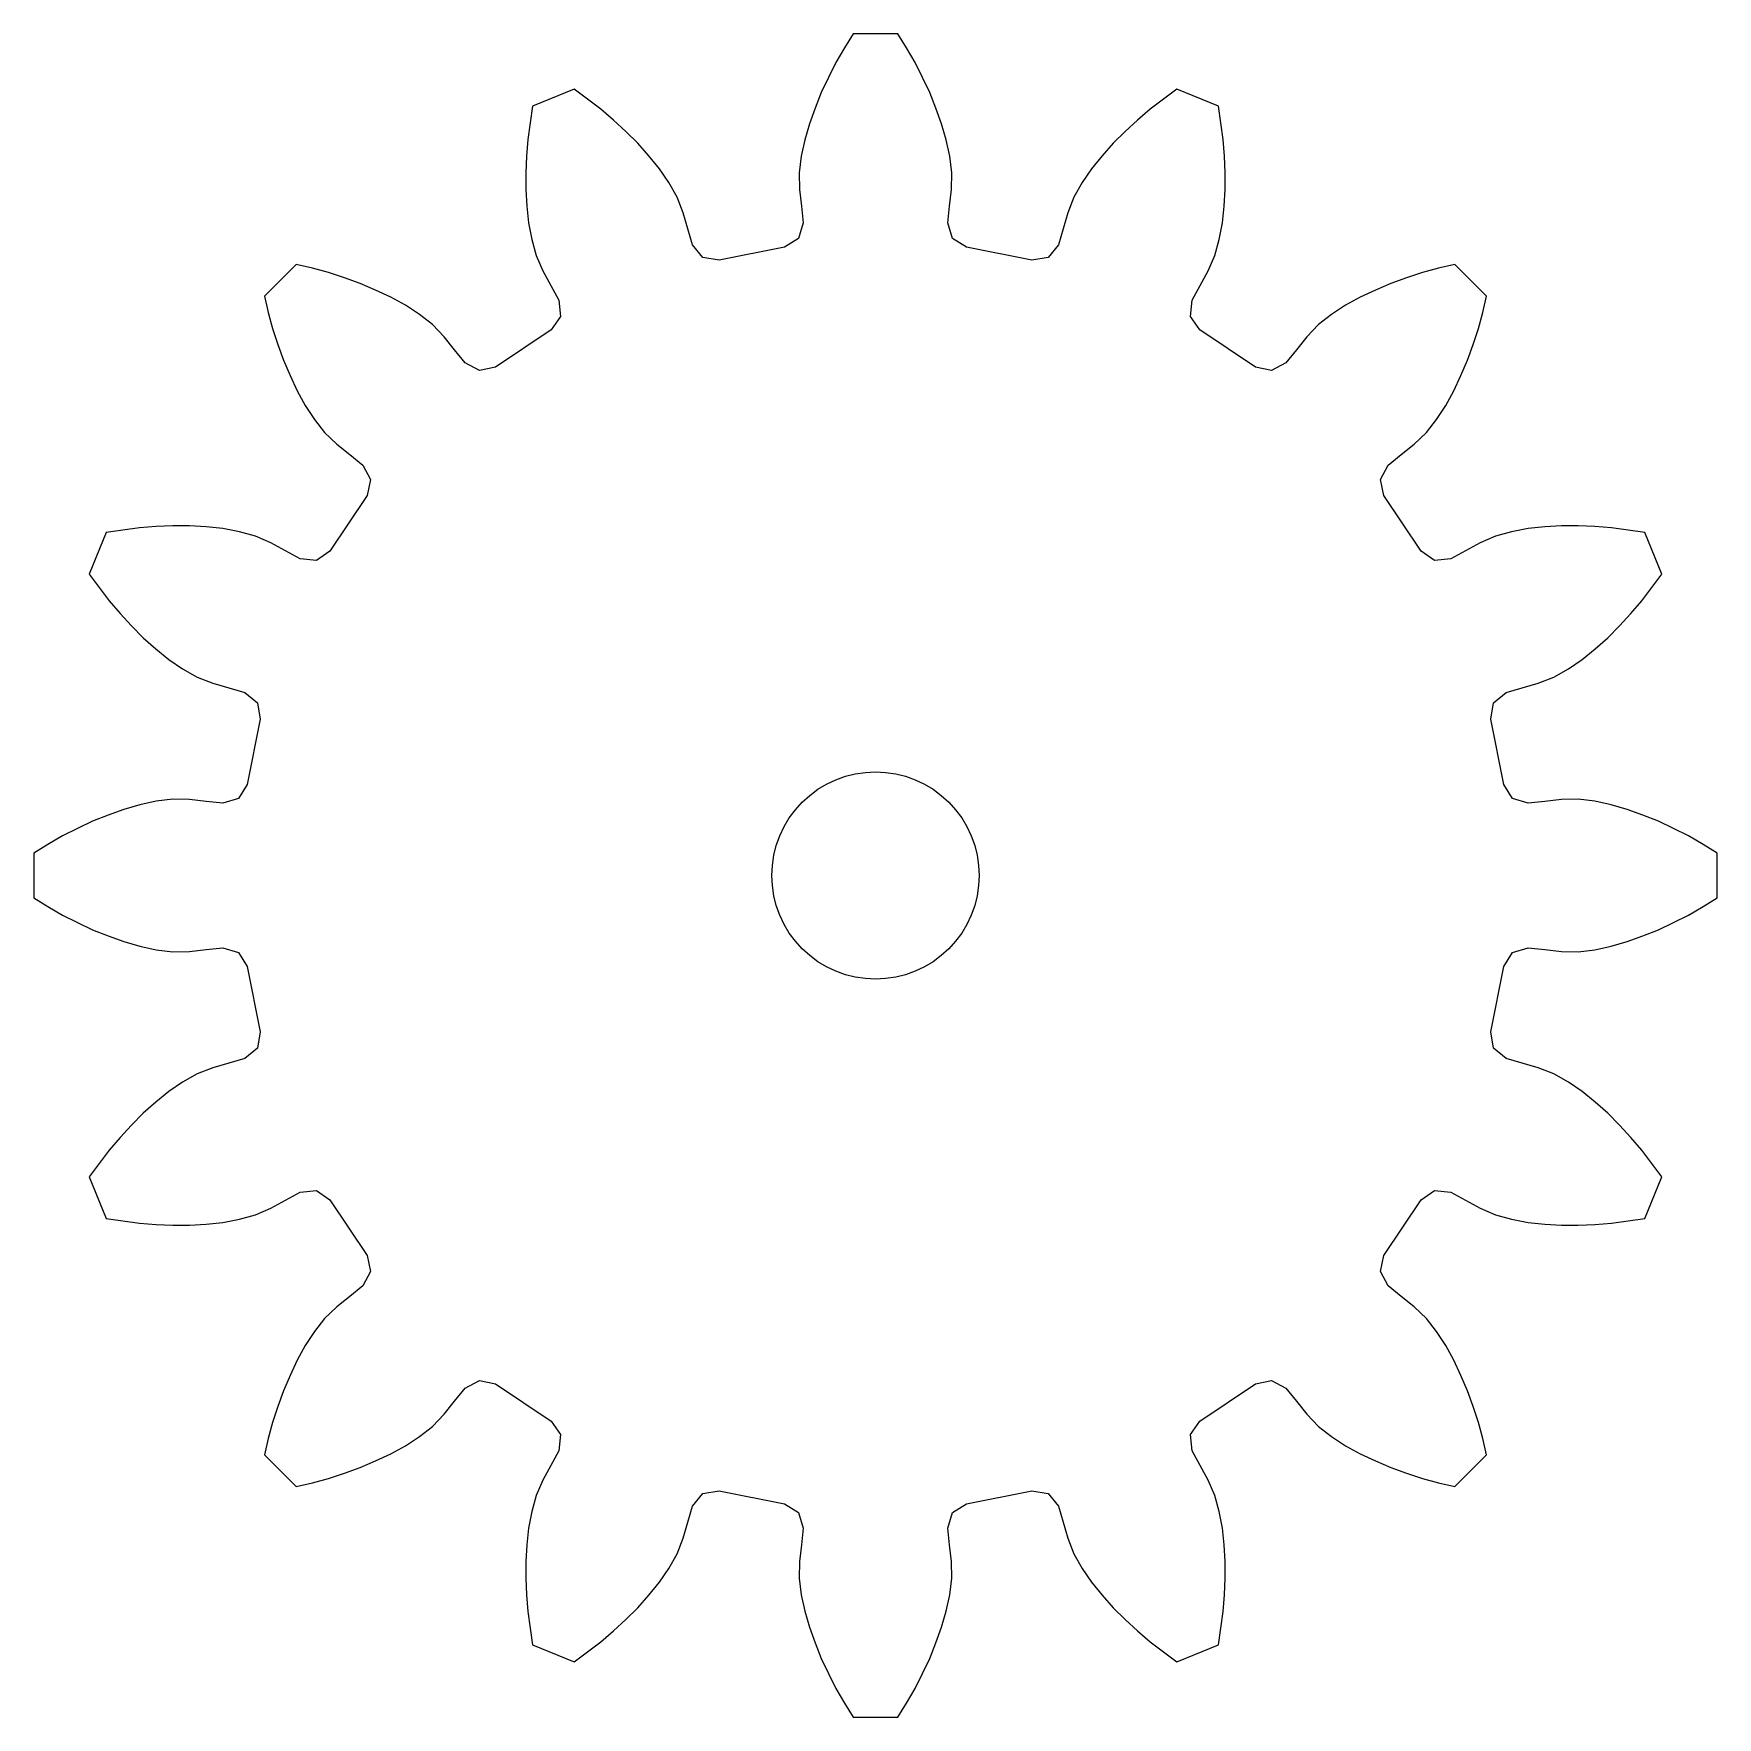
# Model space of a CAD drawing. Header units: millimetres. Extents: x -11.4 to 11.4, y -11.4 to 11.4.
import ezdxf

# ---------------------------------------------------------------- set-up
doc = ezdxf.new("R2010")
doc.units = ezdxf.units.MM
doc.layers.add('CUT', color=1, linetype='Continuous')

msp = doc.modelspace()

# ---------------------------------------------------------------- linework, layer by layer
at = {"layer": 'CUT'}
for points in [[(0.4205, -11.1781), (0.5338, -10.9825), (0.6359, -10.7807), (0.7329, -10.5765), (0.8168, -10.3666), (0.8927, -10.1537), (0.9559, -9.9365), (1.0027, -9.7154), (1.0318, -9.4913), (1.026, -9.2657), (1.0011, -9.041), (0.9774, -8.8162), (1.0405, -8.6047), (1.227, -8.4862), (2.1138, -8.3098), (2.3315, -8.3479), (2.4708, -8.5191), (2.5349, -8.7359), (2.5979, -8.953), (2.6789, -9.1637), (2.7915, -9.3595), (2.9194, -9.546), (3.0608, -9.7224), (3.2124, -9.8901), (3.3704, -10.0518), (3.5381, -10.2034), (3.7096, -10.3508), (3.8891, -10.4882), (4.072, -10.6212), (4.631, -10.3896), (4.6662, -10.1663), (4.696, -9.9422), (4.7131, -9.7167), (4.7245, -9.4909), (4.7218, -9.2649), (4.7104, -9.0391), (4.6857, -8.8144), (4.6443, -8.5921), (4.5854, -8.374), (4.4937, -8.1678), (4.3847, -7.9697), (4.2768, -7.7711), (4.2542, -7.5515), (4.3812, -7.3706), (5.133, -6.8683), (5.3487, -6.8202), (5.5429, -6.9251), (5.685, -7.1008), (5.8263, -7.2773), (5.9818, -7.4409), (6.1608, -7.5788), (6.3503, -7.7021), (6.5484, -7.811), (6.7527, -7.9079), (6.9605, -7.9969), (7.1735, -8.0727), (7.3883, -8.1433), (7.6067, -8.2015), (7.8266, -8.2544), (8.2544, -7.8266), (8.2015, -7.6067), (8.1433, -7.3883), (8.0727, -7.1735), (7.9969, -6.9605), (7.9079, -6.7527), (7.811, -6.5484), (7.7021, -6.3503), (7.5788, -6.1608), (7.4409, -5.9818), (7.2773, -5.8263), (7.1008, -5.685), (6.9251, -5.5429), (6.8202, -5.3487), (6.8683, -5.133), (7.3706, -4.3812), (7.5515, -4.2542), (7.7711, -4.2768), (7.9697, -4.3847), (8.1678, -4.4937), (8.374, -4.5854), (8.5921, -4.6443), (8.8144, -4.6857), (9.0391, -4.7104), (9.2649, -4.7218), (9.4909, -4.7245), (9.7167, -4.7131), (9.9422, -4.696), (10.1663, -4.6662), (10.3896, -4.631), (10.6212, -4.072), (10.4882, -3.8891), (10.3508, -3.7096), (10.2034, -3.5381), (10.0518, -3.3704), (9.8901, -3.2124), (9.7224, -3.0608), (9.546, -2.9194), (9.3595, -2.7915), (9.1637, -2.6789), (8.953, -2.5979), (8.7359, -2.5349), (8.5191, -2.4708), (8.3479, -2.3315), (8.3098, -2.1138), (8.4862, -1.227), (8.6047, -1.0405), (8.8162, -0.9774), (9.041, -1.0011), (9.2657, -1.026), (9.4913, -1.0318), (9.7154, -1.0027), (9.9365, -0.9559), (10.1537, -0.8927), (10.3666, -0.8168), (10.5765, -0.7329), (10.7807, -0.6359), (10.9825, -0.5338), (11.1781, -0.4205), (11.371, -0.3025), (11.371, 0.3025), (11.1781, 0.4205), (10.9825, 0.5338), (10.7807, 0.6359), (10.5765, 0.7329), (10.3666, 0.8168), (10.1537, 0.8927), (9.9365, 0.9559), (9.7154, 1.0027), (9.4913, 1.0318), (9.2657, 1.026), (9.041, 1.0011), (8.8162, 0.9774), (8.6047, 1.0405), (8.4862, 1.227), (8.3098, 2.1138), (8.3479, 2.3315), (8.5191, 2.4708), (8.7359, 2.5349), (8.953, 2.5979), (9.1637, 2.6789), (9.3595, 2.7915), (9.546, 2.9194), (9.7224, 3.0608), (9.8901, 3.2124), (10.0518, 3.3704), (10.2034, 3.5381), (10.3508, 3.7096), (10.4882, 3.8891), (10.6212, 4.072), (10.3896, 4.631), (10.1663, 4.6662), (9.9422, 4.696), (9.7167, 4.7131), (9.4909, 4.7245), (9.2649, 4.7218), (9.0391, 4.7104), (8.8144, 4.6857), (8.5921, 4.6443), (8.374, 4.5854), (8.1678, 4.4937), (7.9697, 4.3847), (7.7711, 4.2768), (7.5515, 4.2542), (7.3706, 4.3812), (6.8683, 5.133), (6.8202, 5.3487), (6.9251, 5.5429), (7.1008, 5.685), (7.2773, 5.8263), (7.4409, 5.9818), (7.5788, 6.1608), (7.7021, 6.3503), (7.811, 6.5484), (7.9079, 6.7527), (7.9969, 6.9605), (8.0727, 7.1735), (8.1433, 7.3883), (8.2015, 7.6067), (8.2544, 7.8266), (7.8266, 8.2544), (7.6067, 8.2015), (7.3883, 8.1433), (7.1735, 8.0727), (6.9605, 7.9969), (6.7527, 7.9079), (6.5484, 7.811), (6.3503, 7.7021), (6.1608, 7.5788), (5.9818, 7.4409), (5.8263, 7.2773), (5.685, 7.1008), (5.5429, 6.9251), (5.3487, 6.8202), (5.133, 6.8683), (4.3812, 7.3706), (4.2542, 7.5515), (4.2768, 7.7711), (4.3847, 7.9697), (4.4937, 8.1678), (4.5854, 8.374), (4.6443, 8.5921), (4.6857, 8.8144), (4.7104, 9.0391), (4.7218, 9.2649), (4.7245, 9.4909), (4.7131, 9.7167), (4.696, 9.9422), (4.6662, 10.1663), (4.631, 10.3896), (4.072, 10.6212), (3.8891, 10.4882), (3.7096, 10.3508), (3.5381, 10.2034), (3.3704, 10.0518), (3.2124, 9.8901), (3.0608, 9.7224), (2.9194, 9.546), (2.7915, 9.3595), (2.6789, 9.1637), (2.5979, 8.953), (2.5349, 8.7359), (2.4708, 8.5191), (2.3315, 8.3479), (2.1138, 8.3098), (1.227, 8.4862), (1.0405, 8.6047), (0.9774, 8.8162), (1.0011, 9.041), (1.026, 9.2657), (1.0318, 9.4913), (1.0027, 9.7154), (0.9559, 9.9365), (0.8927, 10.1537), (0.8168, 10.3666), (0.7329, 10.5765), (0.6359, 10.7807), (0.5338, 10.9825), (0.4205, 11.1781), (0.3025, 11.371), (-0.3025, 11.371), (-0.4205, 11.1781), (-0.5338, 10.9825), (-0.6359, 10.7807), (-0.7329, 10.5765), (-0.8168, 10.3666), (-0.8927, 10.1537), (-0.9559, 9.9365), (-1.0027, 9.7154), (-1.0318, 9.4913), (-1.026, 9.2657), (-1.0011, 9.041), (-0.9774, 8.8162), (-1.0405, 8.6047), (-1.227, 8.4862), (-2.1138, 8.3098), (-2.3315, 8.3479), (-2.4708, 8.5191), (-2.5349, 8.7359), (-2.5979, 8.953), (-2.6789, 9.1637), (-2.7915, 9.3595), (-2.9194, 9.546), (-3.0608, 9.7224), (-3.2124, 9.8901), (-3.3704, 10.0518), (-3.5381, 10.2034), (-3.7096, 10.3508), (-3.8891, 10.4882), (-4.072, 10.6212), (-4.631, 10.3896), (-4.6662, 10.1663), (-4.696, 9.9422), (-4.7131, 9.7167), (-4.7245, 9.4909), (-4.7218, 9.2649), (-4.7104, 9.0391), (-4.6857, 8.8144), (-4.6443, 8.5921), (-4.5854, 8.374), (-4.4937, 8.1678), (-4.3847, 7.9697), (-4.2768, 7.7711), (-4.2542, 7.5515), (-4.3812, 7.3706), (-5.133, 6.8683), (-5.3487, 6.8202), (-5.5429, 6.9251), (-5.685, 7.1008), (-5.8263, 7.2773), (-5.9818, 7.4409), (-6.1608, 7.5788), (-6.3503, 7.7021), (-6.5484, 7.811), (-6.7527, 7.9079), (-6.9605, 7.9969), (-7.1735, 8.0727), (-7.3883, 8.1433), (-7.6067, 8.2015), (-7.8266, 8.2544), (-8.2544, 7.8266), (-8.2015, 7.6067), (-8.1433, 7.3883), (-8.0727, 7.1735), (-7.9969, 6.9605), (-7.9079, 6.7527), (-7.811, 6.5484), (-7.7021, 6.3503), (-7.5788, 6.1608), (-7.4409, 5.9818), (-7.2773, 5.8263), (-7.1008, 5.685), (-6.9251, 5.5429), (-6.8202, 5.3487), (-6.8683, 5.133), (-7.3706, 4.3812), (-7.5515, 4.2542), (-7.7711, 4.2768), (-7.9697, 4.3847), (-8.1678, 4.4937), (-8.374, 4.5854), (-8.5921, 4.6443), (-8.8144, 4.6857), (-9.0391, 4.7104), (-9.2649, 4.7218), (-9.4909, 4.7245), (-9.7167, 4.7131), (-9.9422, 4.696), (-10.1663, 4.6662), (-10.3896, 4.631), (-10.6212, 4.072), (-10.4882, 3.8891), (-10.3508, 3.7096), (-10.2034, 3.5381), (-10.0518, 3.3704), (-9.8901, 3.2124), (-9.7224, 3.0608), (-9.546, 2.9194), (-9.3595, 2.7915), (-9.1637, 2.6789), (-8.953, 2.5979), (-8.7359, 2.5349), (-8.5191, 2.4708), (-8.3479, 2.3315), (-8.3098, 2.1138), (-8.4862, 1.227), (-8.6047, 1.0405), (-8.8162, 0.9774), (-9.041, 1.0011), (-9.2657, 1.026), (-9.4913, 1.0318), (-9.7154, 1.0027), (-9.9365, 0.9559), (-10.1537, 0.8927), (-10.3666, 0.8168), (-10.5765, 0.7329), (-10.7807, 0.6359), (-10.9825, 0.5338), (-11.1781, 0.4205), (-11.371, 0.3025), (-11.371, -0.3025), (-11.1781, -0.4205), (-10.9825, -0.5338), (-10.7807, -0.6359), (-10.5765, -0.7329), (-10.3666, -0.8168), (-10.1537, -0.8927), (-9.9365, -0.9559), (-9.7154, -1.0027), (-9.4913, -1.0318), (-9.2657, -1.026), (-9.041, -1.0011), (-8.8162, -0.9774), (-8.6047, -1.0405), (-8.4862, -1.227), (-8.3098, -2.1138), (-8.3479, -2.3315), (-8.5191, -2.4708), (-8.7359, -2.5349), (-8.953, -2.5979), (-9.1637, -2.6789), (-9.3595, -2.7915), (-9.546, -2.9194), (-9.7224, -3.0608), (-9.8901, -3.2124), (-10.0518, -3.3704), (-10.2034, -3.5381), (-10.3508, -3.7096), (-10.4882, -3.8891), (-10.6212, -4.072), (-10.3896, -4.631), (-10.1663, -4.6662), (-9.9422, -4.696), (-9.7167, -4.7131), (-9.4909, -4.7245), (-9.2649, -4.7218), (-9.0391, -4.7104), (-8.8144, -4.6857), (-8.5921, -4.6443), (-8.374, -4.5854), (-8.1678, -4.4937), (-7.9697, -4.3847), (-7.7711, -4.2768), (-7.5515, -4.2542), (-7.3706, -4.3812), (-6.8683, -5.133), (-6.8202, -5.3487), (-6.9251, -5.5429), (-7.1008, -5.685), (-7.2773, -5.8263), (-7.4409, -5.9818), (-7.5788, -6.1608), (-7.7021, -6.3503), (-7.811, -6.5484), (-7.9079, -6.7527), (-7.9969, -6.9605), (-8.0727, -7.1735), (-8.1433, -7.3883), (-8.2015, -7.6067), (-8.2544, -7.8266), (-7.8266, -8.2544), (-7.6067, -8.2015), (-7.3883, -8.1433), (-7.1735, -8.0727), (-6.9605, -7.9969), (-6.7527, -7.9079), (-6.5484, -7.811), (-6.3503, -7.7021), (-6.1608, -7.5788), (-5.9818, -7.4409), (-5.8263, -7.2773), (-5.685, -7.1008), (-5.5429, -6.9251), (-5.3487, -6.8202), (-5.133, -6.8683), (-4.3812, -7.3706), (-4.2542, -7.5515), (-4.2768, -7.7711), (-4.3847, -7.9697), (-4.4937, -8.1678), (-4.5854, -8.374), (-4.6443, -8.5921), (-4.6857, -8.8144), (-4.7104, -9.0391), (-4.7218, -9.2649), (-4.7245, -9.4909), (-4.7131, -9.7167), (-4.696, -9.9422), (-4.6662, -10.1663), (-4.631, -10.3896), (-4.072, -10.6212), (-3.8891, -10.4882), (-3.7096, -10.3508), (-3.5381, -10.2034), (-3.3704, -10.0518), (-3.2124, -9.8901), (-3.0608, -9.7224), (-2.9194, -9.546), (-2.7915, -9.3595), (-2.6789, -9.1637), (-2.5979, -8.953), (-2.5349, -8.7359), (-2.4708, -8.5191), (-2.3315, -8.3479), (-2.1138, -8.3098), (-1.227, -8.4862), (-1.0405, -8.6047), (-0.9774, -8.8162), (-1.0011, -9.041), (-1.026, -9.2657), (-1.0318, -9.4913), (-1.0027, -9.7154), (-0.9559, -9.9365), (-0.8927, -10.1537), (-0.8168, -10.3666), (-0.7329, -10.5765), (-0.6359, -10.7807), (-0.5338, -10.9825), (-0.4205, -11.1781), (-0.3025, -11.371), (0.3025, -11.371)], [(-0.1372, -1.3933), (-0.2731, -1.3731), (-0.4064, -1.3397), (-0.5358, -1.2934), (-0.6599, -1.2347), (-0.7778, -1.1641), (-0.8881, -1.0822), (-0.9899, -0.9899), (-1.0822, -0.8881), (-1.1641, -0.7778), (-1.2347, -0.6599), (-1.2934, -0.5358), (-1.3397, -0.4064), (-1.3731, -0.2731), (-1.3933, -0.1372), (-1.4, 0), (-1.3933, 0.1372), (-1.3731, 0.2731), (-1.3397, 0.4064), (-1.2934, 0.5358), (-1.2347, 0.6599), (-1.1641, 0.7778), (-1.0822, 0.8881), (-0.9899, 0.9899), (-0.8881, 1.0822), (-0.7778, 1.1641), (-0.6599, 1.2347), (-0.5358, 1.2934), (-0.4064, 1.3397), (-0.2731, 1.3731), (-0.1372, 1.3933), (0, 1.4), (0.1372, 1.3933), (0.2731, 1.3731), (0.4064, 1.3397), (0.5358, 1.2934), (0.6599, 1.2347), (0.7778, 1.1641), (0.8881, 1.0822), (0.9899, 0.9899), (1.0822, 0.8881), (1.1641, 0.7778), (1.2347, 0.6599), (1.2934, 0.5358), (1.3397, 0.4064), (1.3731, 0.2731), (1.3933, 0.1372), (1.4, 0), (1.3933, -0.1372), (1.3731, -0.2731), (1.3397, -0.4064), (1.2934, -0.5358), (1.2347, -0.6599), (1.1641, -0.7778), (1.0822, -0.8881), (0.9899, -0.9899), (0.8881, -1.0822), (0.7778, -1.1641), (0.6599, -1.2347), (0.5358, -1.2934), (0.4064, -1.3397), (0.2731, -1.3731), (0.1372, -1.3933), (0, -1.4)]]:
    msp.add_lwpolyline(points, close=True, dxfattribs=at)

doc.saveas('drawing.dxf')
